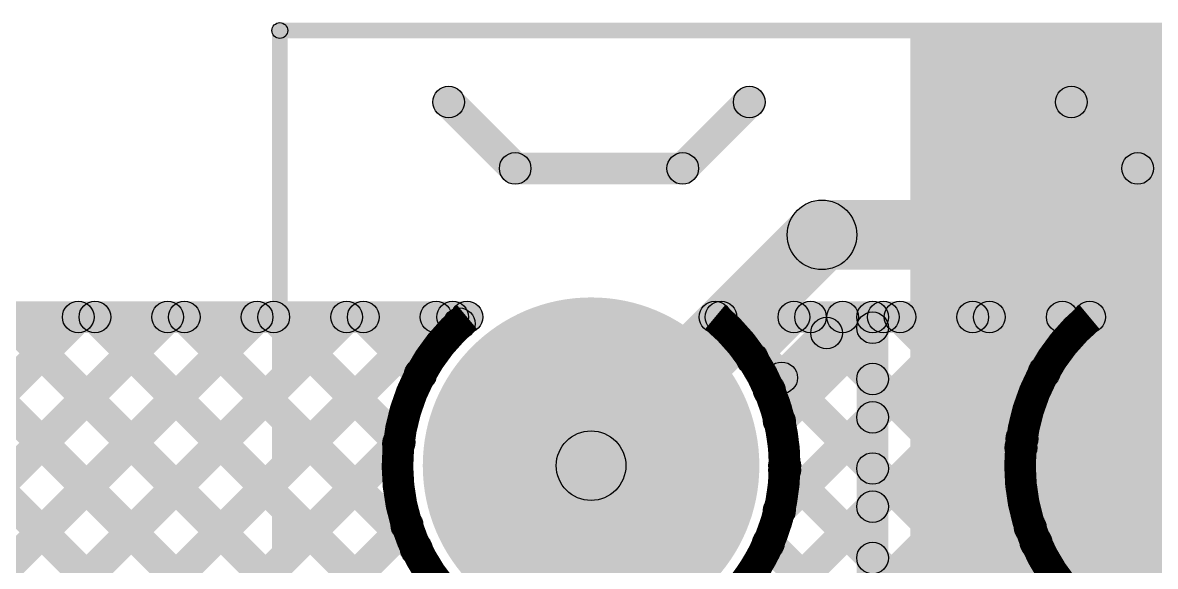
# Model space of a CAD drawing. Header units: millimetres. Extents: x -0.08 to 3.07, y -0.08 to 2.73.
# Drawn here: x 2.2323 to 2.5904, y 2.3851 to 2.5571 of the extents above; entities that cross this region are included whole.
import ezdxf

# ---------------------------------------------------------------- set-up
doc = ezdxf.new("R2010")
doc.units = ezdxf.units.MM
doc.header["$MEASUREMENT"] = 0
for name, color, linetype in [('BottomLayer', 5, 'Continuous'), ('BottomSolder', 6, 'Continuous'), ('PadHoleLayer', 156, 'Continuous'), ('TopLayer', 1, 'Continuous'), ('TopOverlay', 2, 'Continuous'), ('TopSolder', 216, 'Continuous')]:
    doc.layers.add(name, color=color, linetype=linetype)

# ---------------------------------------------------------------- blocks, each defined once
blk = doc.blocks.new('WJ301V_5_0_2P_7')
at = {"layer": 'BottomLayer'}
h = blk.add_hatch(color=5, dxfattribs=at)
edge = h.paths.add_edge_path()
edge.add_arc((-0.19685, 0), 0.04921, 0, 360)
h = blk.add_hatch(color=5, dxfattribs=at)
edge = h.paths.add_edge_path()
edge.add_arc((0, 0), 0.04921, 0, 360)
at = {"layer": 'BottomSolder'}
h = blk.add_hatch(color=6, dxfattribs=at)
edge = h.paths.add_edge_path()
edge.add_arc((-0.19685, 0), 0.05321, 0, 360)
h = blk.add_hatch(color=6, dxfattribs=at)
edge = h.paths.add_edge_path()
edge.add_arc((0, 0), 0.05321, 0, 360)
at = {"layer": 'PadHoleLayer'}
h = blk.add_hatch(color=156, dxfattribs=at)
edge = h.paths.add_edge_path()
edge.add_arc((-0.19685, 0), 0.02559, 0, 360)
h = blk.add_hatch(color=156, dxfattribs=at)
edge = h.paths.add_edge_path()
edge.add_arc((0, 0), 0.02559, 0, 360)
at = {"layer": 'TopLayer'}
h = blk.add_hatch(color=1, dxfattribs=at)
edge = h.paths.add_edge_path()
edge.add_arc((-0.19685, 0), 0.04921, 0, 360)
h = blk.add_hatch(color=1, dxfattribs=at)
edge = h.paths.add_edge_path()
edge.add_arc((0, 0), 0.04921, 0, 360)
at = {"layer": 'TopOverlay'}
for points in [[(0.09593, 0.157), (0.10093, 0.157), (0.10093, -0.13762), (0.09593, -0.13762)], [(-0.17285, -0.089), (-0.17285, -0.099), (-0.22585, -0.099), (-0.22585, -0.089)], [(0.024, -0.089), (0.024, -0.099), (-0.029, -0.099), (-0.029, -0.089)], [(-0.14831, -0.11146), (-0.15539, -0.11854), (-0.17639, -0.09754), (-0.16931, -0.09046)], [(-0.03254, -0.09046), (-0.02546, -0.09754), (-0.04646, -0.11854), (-0.05354, -0.11146)], [(0.04854, -0.11146), (0.04146, -0.11854), (0.02046, -0.09754), (0.02754, -0.09046)], [(0.09843, -0.13512), (0.09843, -0.14012), (-0.31789, -0.14012), (-0.31789, -0.13512)]]:
    blk.add_hatch(color=2, dxfattribs=at).paths.add_polyline_path(points)
h = blk.add_hatch(color=2, dxfattribs=at)
edge = h.paths.add_edge_path()
edge.add_arc((-0.17285, -0.094), 0.005, 0, 360)
h = blk.add_hatch(color=2, dxfattribs=at)
edge = h.paths.add_edge_path()
edge.add_arc((-0.17285, -0.094), 0.005, 0, 360)
h = blk.add_hatch(color=2, dxfattribs=at)
edge = h.paths.add_edge_path()
edge.add_arc((-0.029, -0.094), 0.005, 0, 360)
h = blk.add_hatch(color=2, dxfattribs=at)
edge = h.paths.add_edge_path()
edge.add_arc((-0.029, -0.094), 0.005, 0, 360)
h = blk.add_hatch(color=2, dxfattribs=at)
edge = h.paths.add_edge_path()
edge.add_arc((0.024, -0.094), 0.005, 0, 360)
h = blk.add_hatch(color=2, dxfattribs=at)
edge = h.paths.add_edge_path()
edge.add_arc((0.024, -0.094), 0.005, 0, 360)
h = blk.add_hatch(color=2, dxfattribs=at)
edge = h.paths.add_edge_path()
edge.add_arc((-0.15185, -0.115), 0.005, 0, 360)
h = blk.add_hatch(color=2, dxfattribs=at)
edge = h.paths.add_edge_path()
edge.add_arc((-0.05, -0.115), 0.005, 0, 360)
h = blk.add_hatch(color=2, dxfattribs=at)
edge = h.paths.add_edge_path()
edge.add_arc((0.045, -0.115), 0.005, 0, 360)
h = blk.add_hatch(color=2, dxfattribs=at)
edge = h.paths.add_edge_path()
edge.add_arc((0.09843, -0.13762), 0.0025, 0, 360)
h = blk.add_hatch(color=2, dxfattribs=at)
edge = h.paths.add_edge_path()
edge.add_arc((0.09843, -0.13762), 0.0025, 0, 360)
at = {"layer": 'TopSolder'}
h = blk.add_hatch(color=216, dxfattribs=at)
edge = h.paths.add_edge_path()
edge.add_arc((-0.19685, 0), 0.05321, 0, 360)
h = blk.add_hatch(color=216, dxfattribs=at)
edge = h.paths.add_edge_path()
edge.add_arc((0, 0), 0.05321, 0, 360)
at = {"layer": 'TopOverlay'}
for centre, radius in [((-0.17285, -0.094), 0.005), ((-0.17285, -0.094), 0.005), ((-0.029, -0.094), 0.005), ((-0.029, -0.094), 0.005), ((0.024, -0.094), 0.005), ((0.024, -0.094), 0.005), ((-0.15185, -0.115), 0.005), ((-0.05, -0.115), 0.005), ((0.045, -0.115), 0.005), ((0.09843, -0.13762), 0.0025), ((0.09843, -0.13762), 0.0025)]:
    blk.add_circle(centre, radius, dxfattribs=at)

msp = doc.modelspace()

# ---------------------------------------------------------------- hatches: boundary and pattern name
at = {"layer": 'BottomLayer'}
h = msp.add_hatch(color=5, dxfattribs=at)
edge = h.paths.add_edge_path()
edge.add_arc((2.485, 2.49), 0.011, 0, 360)
h = msp.add_hatch(color=5, dxfattribs=at)
edge = h.paths.add_edge_path()
edge.add_arc((2.485, 2.49), 0.011, 0, 360)
for points in [[(2.485, 2.479), (2.485, 2.501), (2.721, 2.501), (2.721, 2.479)], [(2.41978, 2.40922), (2.40422, 2.42478), (2.47722, 2.49778), (2.49278, 2.48222)], [(2.13908, 2.459), (2.13908, 2.469), (2.37278, 2.469), (2.37278, 2.459)], [(2.49153, 2.459), (2.49153, 2.469), (2.56963, 2.469), (2.56963, 2.459)], [(2.13354, 2.22748), (2.12646, 2.23456), (2.35944, 2.46754), (2.36652, 2.46046)], [(2.13354, 2.34062), (2.12646, 2.34769), (2.24631, 2.46754), (2.25338, 2.46046)], [(2.13354, 2.31234), (2.12646, 2.31941), (2.27459, 2.46754), (2.28166, 2.46046)], [(2.13354, 2.31234), (2.12646, 2.31941), (2.27459, 2.46754), (2.28166, 2.46046)], [(2.13354, 2.25577), (2.12646, 2.26284), (2.33116, 2.46754), (2.33823, 2.46046)], [(2.13354, 2.28405), (2.12646, 2.29112), (2.30288, 2.46754), (2.30995, 2.46046)], [(2.16672, 2.46046), (2.17379, 2.46754), (2.52679, 2.11454), (2.51972, 2.10746)], [(2.195, 2.46046), (2.20207, 2.46754), (2.55507, 2.11454), (2.548, 2.10746)], [(2.21151, 2.10746), (2.20443, 2.11454), (2.55743, 2.46754), (2.56451, 2.46046)], [(2.22329, 2.46046), (2.23036, 2.46754), (2.58336, 2.11454), (2.57629, 2.10746)], [(2.25157, 2.46046), (2.25864, 2.46754), (2.72212, 2.00405), (2.71505, 1.99698)], [(2.27985, 2.46046), (2.28693, 2.46754), (2.36029, 2.39417), (2.35322, 2.3871)], [(2.30814, 2.46046), (2.31521, 2.46754), (2.35478, 2.42797), (2.3477, 2.4209)], [(2.33642, 2.46046), (2.34349, 2.46754), (2.36158, 2.44945), (2.35451, 2.44238)], [(2.36471, 2.46046), (2.37178, 2.46754), (2.3739, 2.46541), (2.36683, 2.45834)], [(2.47191, 2.43731), (2.46484, 2.44438), (2.48799, 2.46754), (2.49506, 2.46046)], [(2.47509, 2.42762), (2.46802, 2.43469), (2.50087, 2.46754), (2.50794, 2.46046)], [(2.4751, 2.39934), (2.46803, 2.40641), (2.52915, 2.46754), (2.53622, 2.46046)], [(2.50613, 2.46046), (2.5132, 2.46754), (2.55176, 2.42898), (2.54469, 2.42191)], [(2.53441, 2.46046), (2.54148, 2.46754), (2.55883, 2.45019), (2.55176, 2.44311)], [(2.48292, 2.45539), (2.48999, 2.46246), (2.55619, 2.39626), (2.54912, 2.38919)], [(2.46878, 2.44125), (2.47585, 2.44832), (2.76104, 2.16313), (2.75396, 2.15606)], [(2.13354, 2.1992), (2.12646, 2.20627), (2.34764, 2.42745), (2.35471, 2.42038)], [(2.23979, 2.10746), (2.23272, 2.11454), (2.54436, 2.42618), (2.55143, 2.41911)], [(2.46966, 2.41208), (2.47673, 2.41915), (2.76104, 2.13485), (2.75396, 2.12778)], [(2.13325, 2.17063), (2.12618, 2.1777), (2.35021, 2.40173), (2.35728, 2.39466)], [(2.26807, 2.10746), (2.261, 2.11454), (2.54734, 2.40088), (2.55442, 2.39381)], [(2.46454, 2.38892), (2.47161, 2.39599), (2.76104, 2.10656), (2.75396, 2.09949)]]:
    msp.add_hatch(color=5, dxfattribs=at).paths.add_polyline_path(points)
h = msp.add_hatch(color=5, dxfattribs=at)
edge = h.paths.add_edge_path()
edge.add_arc((2.24984, 2.464), 0.005, 0, 360)
h = msp.add_hatch(color=5, dxfattribs=at)
edge = h.paths.add_edge_path()
edge.add_arc((2.25511, 2.464), 0.005, 0, 360)
h = msp.add_hatch(color=5, dxfattribs=at)
edge = h.paths.add_edge_path()
edge.add_arc((2.27813, 2.464), 0.005, 0, 360)
h = msp.add_hatch(color=5, dxfattribs=at)
edge = h.paths.add_edge_path()
edge.add_arc((2.27813, 2.464), 0.005, 0, 360)
h = msp.add_hatch(color=5, dxfattribs=at)
edge = h.paths.add_edge_path()
edge.add_arc((2.28339, 2.464), 0.005, 0, 360)
h = msp.add_hatch(color=5, dxfattribs=at)
edge = h.paths.add_edge_path()
edge.add_arc((2.30641, 2.464), 0.005, 0, 360)
h = msp.add_hatch(color=5, dxfattribs=at)
edge = h.paths.add_edge_path()
edge.add_arc((2.31167, 2.464), 0.005, 0, 360)
h = msp.add_hatch(color=5, dxfattribs=at)
edge = h.paths.add_edge_path()
edge.add_arc((2.3347, 2.464), 0.005, 0, 360)
h = msp.add_hatch(color=5, dxfattribs=at)
edge = h.paths.add_edge_path()
edge.add_arc((2.33996, 2.464), 0.005, 0, 360)
h = msp.add_hatch(color=5, dxfattribs=at)
edge = h.paths.add_edge_path()
edge.add_arc((2.36298, 2.464), 0.005, 0, 360)
h = msp.add_hatch(color=5, dxfattribs=at)
edge = h.paths.add_edge_path()
edge.add_arc((2.36824, 2.464), 0.005, 0, 360)
h = msp.add_hatch(color=5, dxfattribs=at)
edge = h.paths.add_edge_path()
edge.add_arc((2.37278, 2.464), 0.005, 0, 360)
h = msp.add_hatch(color=5, dxfattribs=at)
edge = h.paths.add_edge_path()
edge.add_arc((2.37278, 2.464), 0.005, 0, 360)
h = msp.add_hatch(color=5, dxfattribs=at)
edge = h.paths.add_edge_path()
edge.add_arc((2.49153, 2.464), 0.005, 0, 360)
h = msp.add_hatch(color=5, dxfattribs=at)
edge = h.paths.add_edge_path()
edge.add_arc((2.49153, 2.464), 0.005, 0, 360)
h = msp.add_hatch(color=5, dxfattribs=at)
edge = h.paths.add_edge_path()
edge.add_arc((2.5044, 2.464), 0.005, 0, 360)
h = msp.add_hatch(color=5, dxfattribs=at)
edge = h.paths.add_edge_path()
edge.add_arc((2.50966, 2.464), 0.005, 0, 360)
h = msp.add_hatch(color=5, dxfattribs=at)
edge = h.paths.add_edge_path()
edge.add_arc((2.53269, 2.464), 0.005, 0, 360)
h = msp.add_hatch(color=5, dxfattribs=at)
edge = h.paths.add_edge_path()
edge.add_arc((2.53795, 2.464), 0.005, 0, 360)
h = msp.add_hatch(color=5, dxfattribs=at)
edge = h.paths.add_edge_path()
edge.add_arc((2.56097, 2.464), 0.005, 0, 360)
h = msp.add_hatch(color=5, dxfattribs=at)
edge = h.paths.add_edge_path()
edge.add_arc((2.56963, 2.464), 0.005, 0, 360)
h = msp.add_hatch(color=5, dxfattribs=at)
edge = h.paths.add_edge_path()
edge.add_arc((2.56963, 2.464), 0.005, 0, 360)
h = msp.add_hatch(color=5, dxfattribs=at)
edge = h.paths.add_edge_path()
edge.add_arc((2.37037, 2.46187), 0.005, 0, 360)
h = msp.add_hatch(color=5, dxfattribs=at)
edge = h.paths.add_edge_path()
edge.add_arc((2.48645, 2.45893), 0.005, 0, 360)
h = msp.add_hatch(color=5, dxfattribs=at)
edge = h.paths.add_edge_path()
edge.add_arc((2.35805, 2.44591), 0.005, 0, 360)
h = msp.add_hatch(color=5, dxfattribs=at)
edge = h.paths.add_edge_path()
edge.add_arc((2.47231, 2.44478), 0.005, 0, 360)
h = msp.add_hatch(color=5, dxfattribs=at)
edge = h.paths.add_edge_path()
edge.add_arc((2.5553, 2.44665), 0.005, 0, 360)
h = msp.add_hatch(color=5, dxfattribs=at)
edge = h.paths.add_edge_path()
edge.add_arc((2.46838, 2.44085), 0.005, 0, 360)
h = msp.add_hatch(color=5, dxfattribs=at)
edge = h.paths.add_edge_path()
edge.add_arc((2.46838, 2.44085), 0.005, 0, 360)
h = msp.add_hatch(color=5, dxfattribs=at)
edge = h.paths.add_edge_path()
edge.add_arc((2.47155, 2.43115), 0.005, 0, 360)
h = msp.add_hatch(color=5, dxfattribs=at)
edge = h.paths.add_edge_path()
edge.add_arc((2.35118, 2.42392), 0.005, 0, 360)
h = msp.add_hatch(color=5, dxfattribs=at)
edge = h.paths.add_edge_path()
edge.add_arc((2.35124, 2.42443), 0.005, 0, 360)
h = msp.add_hatch(color=5, dxfattribs=at)
edge = h.paths.add_edge_path()
edge.add_arc((2.54822, 2.42544), 0.005, 0, 360)
h = msp.add_hatch(color=5, dxfattribs=at)
edge = h.paths.add_edge_path()
edge.add_arc((2.412, 2.417), 0.011, 0, 360)
h = msp.add_hatch(color=5, dxfattribs=at)
edge = h.paths.add_edge_path()
edge.add_arc((2.5479, 2.42264), 0.005, 0, 360)
h = msp.add_hatch(color=5, dxfattribs=at)
edge = h.paths.add_edge_path()
edge.add_arc((2.47321, 2.417), 0.005, 0, 360)
h = msp.add_hatch(color=5, dxfattribs=at)
edge = h.paths.add_edge_path()
edge.add_arc((2.47321, 2.417), 0.005, 0, 360)
h = msp.add_hatch(color=5, dxfattribs=at)
edge = h.paths.add_edge_path()
edge.add_arc((2.4732, 2.41561), 0.005, 0, 360)
h = msp.add_hatch(color=5, dxfattribs=at)
edge = h.paths.add_edge_path()
edge.add_arc((2.47156, 2.40287), 0.005, 0, 360)
h = msp.add_hatch(color=5, dxfattribs=at)
edge = h.paths.add_edge_path()
edge.add_arc((2.35375, 2.3982), 0.005, 0, 360)
h = msp.add_hatch(color=5, dxfattribs=at)
edge = h.paths.add_edge_path()
edge.add_arc((2.55088, 2.39734), 0.005, 0, 360)
h = msp.add_hatch(color=5, dxfattribs=at)
edge = h.paths.add_edge_path()
edge.add_arc((2.46807, 2.39245), 0.005, 0, 360)
h = msp.add_hatch(color=5, dxfattribs=at)
edge = h.paths.add_edge_path()
edge.add_arc((2.55266, 2.39272), 0.005, 0, 360)
h = msp.add_hatch(color=5, dxfattribs=at)
edge = h.paths.add_edge_path()
edge.add_arc((2.35676, 2.39063), 0.005, 0, 360)
at = {"layer": 'TopLayer'}
for points in [[(2.513, 2.023), (2.725, 2.023), (2.725, 2.557), (2.513, 2.557)], [(2.45122, 2.459), (2.45122, 2.469), (2.501, 2.469), (2.501, 2.459)], [(2.44956, 2.46046), (2.45663, 2.46754), (2.50454, 2.41963), (2.49746, 2.41256)], [(2.46652, 2.44734), (2.45945, 2.45441), (2.47258, 2.46754), (2.47965, 2.46046)], [(2.47509, 2.42762), (2.46802, 2.43469), (2.49746, 2.46413), (2.50454, 2.45706)], [(2.47784, 2.46046), (2.48492, 2.46754), (2.50454, 2.44792), (2.49746, 2.44084)], [(2.506, 2.0554), (2.496, 2.0554), (2.496, 2.464), (2.506, 2.464)], [(2.4751, 2.39934), (2.46803, 2.40641), (2.49746, 2.43585), (2.50454, 2.42878)], [(2.46966, 2.41208), (2.47673, 2.41915), (2.50454, 2.39135), (2.49746, 2.38428)], [(2.423, 2.226), (2.401, 2.226), (2.401, 2.417), (2.423, 2.417)], [(2.43854, 2.33449), (2.43146, 2.34157), (2.49746, 2.40757), (2.50454, 2.40049)], [(2.46454, 2.38892), (2.47161, 2.39599), (2.50454, 2.36306), (2.49746, 2.35599)]]:
    msp.add_hatch(color=1, dxfattribs=at).paths.add_polyline_path(points)
h = msp.add_hatch(color=1, dxfattribs=at)
edge = h.paths.add_edge_path()
edge.add_arc((2.45122, 2.464), 0.005, 0, 360)
h = msp.add_hatch(color=1, dxfattribs=at)
edge = h.paths.add_edge_path()
edge.add_arc((2.45122, 2.464), 0.005, 0, 360)
h = msp.add_hatch(color=1, dxfattribs=at)
edge = h.paths.add_edge_path()
edge.add_arc((2.4531, 2.464), 0.005, 0, 360)
h = msp.add_hatch(color=1, dxfattribs=at)
edge = h.paths.add_edge_path()
edge.add_arc((2.47612, 2.464), 0.005, 0, 360)
h = msp.add_hatch(color=1, dxfattribs=at)
edge = h.paths.add_edge_path()
edge.add_arc((2.48138, 2.464), 0.005, 0, 360)
h = msp.add_hatch(color=1, dxfattribs=at)
edge = h.paths.add_edge_path()
edge.add_arc((2.501, 2.464), 0.005, 0, 360)
h = msp.add_hatch(color=1, dxfattribs=at)
edge = h.paths.add_edge_path()
edge.add_arc((2.501, 2.464), 0.005, 0, 360)
h = msp.add_hatch(color=1, dxfattribs=at)
edge = h.paths.add_edge_path()
edge.add_arc((2.501, 2.4606), 0.005, 0, 360)
h = msp.add_hatch(color=1, dxfattribs=at)
edge = h.paths.add_edge_path()
edge.add_arc((2.46299, 2.45087), 0.005, 0, 360)
h = msp.add_hatch(color=1, dxfattribs=at)
edge = h.paths.add_edge_path()
edge.add_arc((2.501, 2.44438), 0.005, 0, 360)
h = msp.add_hatch(color=1, dxfattribs=at)
edge = h.paths.add_edge_path()
edge.add_arc((2.47155, 2.43115), 0.005, 0, 360)
h = msp.add_hatch(color=1, dxfattribs=at)
edge = h.paths.add_edge_path()
edge.add_arc((2.501, 2.43231), 0.005, 0, 360)
h = msp.add_hatch(color=1, dxfattribs=at)
edge = h.paths.add_edge_path()
edge.add_arc((2.412, 2.417), 0.011, 0, 360)
h = msp.add_hatch(color=1, dxfattribs=at)
edge = h.paths.add_edge_path()
edge.add_arc((2.47321, 2.417), 0.005, 0, 360)
h = msp.add_hatch(color=1, dxfattribs=at)
edge = h.paths.add_edge_path()
edge.add_arc((2.47321, 2.417), 0.005, 0, 360)
h = msp.add_hatch(color=1, dxfattribs=at)
edge = h.paths.add_edge_path()
edge.add_arc((2.501, 2.4161), 0.005, 0, 360)
h = msp.add_hatch(color=1, dxfattribs=at)
edge = h.paths.add_edge_path()
edge.add_arc((2.4732, 2.41561), 0.005, 0, 360)
h = msp.add_hatch(color=1, dxfattribs=at)
edge = h.paths.add_edge_path()
edge.add_arc((2.47156, 2.40287), 0.005, 0, 360)
h = msp.add_hatch(color=1, dxfattribs=at)
edge = h.paths.add_edge_path()
edge.add_arc((2.501, 2.40403), 0.005, 0, 360)
h = msp.add_hatch(color=1, dxfattribs=at)
edge = h.paths.add_edge_path()
edge.add_arc((2.46807, 2.39245), 0.005, 0, 360)
h = msp.add_hatch(color=1, dxfattribs=at)
edge = h.paths.add_edge_path()
edge.add_arc((2.501, 2.38781), 0.005, 0, 360)

# ---------------------------------------------------------------- linework, layer by layer
at = {"layer": 'BottomLayer', "const_width": 0.01}
for points in [[(2.47321, 2.417, -1.572078), (2.37278, 2.464)], [(2.63119, 2.36001, -0.850801), (2.56963, 2.464)], [(2.46838, 2.44085, -0.100386), (2.47321, 2.417)]]:
    msp.add_lwpolyline(points, format="xyb", dxfattribs=at)
at = {"layer": 'BottomLayer'}
for centre, radius in [((2.485, 2.49), 0.011), ((2.485, 2.49), 0.011), ((2.24984, 2.464), 0.005), ((2.25511, 2.464), 0.005), ((2.27813, 2.464), 0.005), ((2.27813, 2.464), 0.005), ((2.28339, 2.464), 0.005), ((2.30641, 2.464), 0.005), ((2.31167, 2.464), 0.005), ((2.3347, 2.464), 0.005), ((2.33996, 2.464), 0.005), ((2.36298, 2.464), 0.005), ((2.36824, 2.464), 0.005), ((2.37278, 2.464), 0.005), ((2.37278, 2.464), 0.005), ((2.49153, 2.464), 0.005), ((2.49153, 2.464), 0.005), ((2.5044, 2.464), 0.005), ((2.50966, 2.464), 0.005), ((2.53269, 2.464), 0.005), ((2.53795, 2.464), 0.005), ((2.56097, 2.464), 0.005), ((2.56963, 2.464), 0.005), ((2.56963, 2.464), 0.005), ((2.37037, 2.46187), 0.005), ((2.48645, 2.45893), 0.005), ((2.35805, 2.44591), 0.005), ((2.47231, 2.44478), 0.005), ((2.5553, 2.44665), 0.005), ((2.46838, 2.44085), 0.005), ((2.46838, 2.44085), 0.005), ((2.47155, 2.43115), 0.005), ((2.35118, 2.42392), 0.005), ((2.35124, 2.42443), 0.005), ((2.54822, 2.42544), 0.005), ((2.412, 2.417), 0.011), ((2.5479, 2.42264), 0.005), ((2.47321, 2.417), 0.005), ((2.47321, 2.417), 0.005), ((2.4732, 2.41561), 0.005), ((2.47156, 2.40287), 0.005), ((2.35375, 2.3982), 0.005), ((2.55088, 2.39734), 0.005), ((2.46807, 2.39245), 0.005), ((2.55266, 2.39272), 0.005), ((2.35676, 2.39063), 0.005)]:
    msp.add_circle(centre, radius, dxfattribs=at)
at = {"layer": 'TopLayer', "const_width": 0.01}
for points in [[(2.45122, 2.464, -0.222419), (2.47321, 2.417)], [(2.47321, 2.417, -0.305397), (2.435, 2.36027)]]:
    msp.add_lwpolyline(points, format="xyb", dxfattribs=at)
at = {"layer": 'TopLayer'}
for centre, radius in [((2.45122, 2.464), 0.005), ((2.45122, 2.464), 0.005), ((2.4531, 2.464), 0.005), ((2.47612, 2.464), 0.005), ((2.48138, 2.464), 0.005), ((2.501, 2.464), 0.005), ((2.501, 2.464), 0.005), ((2.501, 2.4606), 0.005), ((2.46299, 2.45087), 0.005), ((2.501, 2.44438), 0.005), ((2.47155, 2.43115), 0.005), ((2.501, 2.43231), 0.005), ((2.412, 2.417), 0.011), ((2.47321, 2.417), 0.005), ((2.47321, 2.417), 0.005), ((2.501, 2.4161), 0.005), ((2.4732, 2.41561), 0.005), ((2.47156, 2.40287), 0.005), ((2.501, 2.40403), 0.005), ((2.46807, 2.39245), 0.005), ((2.501, 2.38781), 0.005)]:
    msp.add_circle(centre, radius, dxfattribs=at)

# ---------------------------------------------------------------- block references
at = {"rotation": 180}
msp.add_blockref('WJ301V_5_0_2P_7', (2.412, 2.417), dxfattribs=at)

doc.saveas('drawing.dxf')
